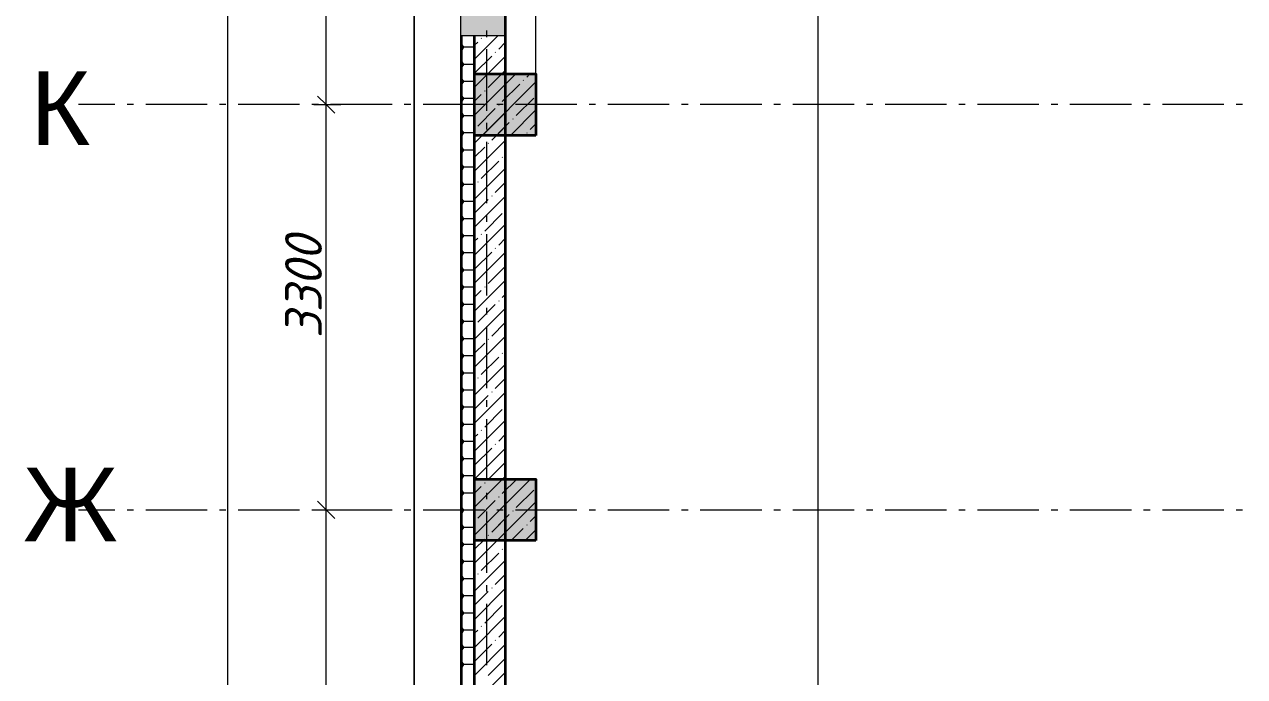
# Model space of a CAD drawing. Header units: millimetres. Extents: x -81576 to 1046824, y -248937 to 691537.
# Drawn here: x 92828 to 102769, y 550563 to 555875 of the extents above; entities that cross this region are included whole.
import ezdxf

# ---------------------------------------------------------------- set-up
doc = ezdxf.new("R2010")
doc.units = ezdxf.units.MM
doc.layers.add('PDF _Геометрия', color=7, linetype='Continuous', true_color=0x1d1d1d)
doc.layers.add('PDF _Сплошная заливка', color=7, linetype='Continuous', true_color=0xffffff)
doc.layers.add('PDF _Текст', color=7, linetype='Continuous')
doc.styles.add('PDF ArialMT', font='arial.ttf')
doc.styles.add('PDF ISOCPEUR Italic', font='isocpeui.ttf')

msp = doc.modelspace()

# ---------------------------------------------------------------- hatches: boundary and pattern name
at = {"layer": 'PDF _Сплошная заливка', "true_color": 0x636466, "transparency": 33554559}
for points in [[(96744.5, 555781.6), (96744.5, 556381.6), (96384.5, 556381.6), (96384.5, 555781.6)], [(96494.5, 554971.6), (96994.5, 554971.6), (96994.5, 555471.6), (96494.5, 555471.6)], [(96494.5, 551671.5), (96994.5, 551671.5), (96994.5, 552171.5), (96494.5, 552171.5)]]:
    msp.add_hatch(color=251, dxfattribs=at).paths.add_polyline_path(points)

# ---------------------------------------------------------------- linework, layer by layer
at = {"layer": 'PDF _Геометрия', "color": 8, "lineweight": 9, "true_color": 0x808080}
msp.add_lwpolyline([(99293.1, 588857.5), (99293.1, 532840)], dxfattribs=at)
at = {"layer": 'PDF _Геометрия', "color": 7, "lineweight": 9}
for points in [[(96004.5, 535380), (96004.5, 585971.6), (122994.5, 585971.6), (122994.5, 547671.5), (169194.5, 547671.5), (169194.5, 581171.6), (172944.5, 581171.6), (172944.5, 582548.4), (172944.5, 581171.6), (169194.5, 581171.6), (169194.5, 547671.5), (122994.5, 547671.5), (122994.5, 585971.6), (96004.5, 585971.6)], [(96384.5, 556381.6), (96744.5, 556381.6), (96744.5, 555781.6), (96384.5, 555781.6)]]:
    msp.add_lwpolyline(points, close=True, dxfattribs=at)
at = {"layer": 'PDF _Геометрия', "color": 7, "lineweight": 13}
for points in [[(175144.5, 535711.5), (96494.5, 535711.5), (96384.5, 535711.5), (96384.5, 585471.6), (96384.5, 585581.6), (122494.5, 585581.6), (122604.5, 585581.6), (122604.5, 547331.5), (173334.5, 547331.5)], [(96392.5, 555781.6), (96392.5, 535719.5), (175144.5, 535719.5)]]:
    msp.add_lwpolyline(points, dxfattribs=at)
at = {"layer": 'PDF _Геометрия', "color": 7, "lineweight": 9}
for points in [[(94486.2, 535801.5), (94486.2, 585491.6)], [(95286.2, 535801.5), (95286.2, 539571.5), (95286.2, 543721.5), (95286.2, 547121.5), (95286.2, 547371.5), (95286.2, 551921.5), (95286.2, 555221.6), (95286.2, 561221.6), (95286.2, 564221.6), (95286.2, 570221.6), (95286.2, 573221.6), (95286.2, 576221.6), (95286.2, 581721.6), (95286.2, 585491.6)], [(96994.5, 555471.6), (96994.5, 556319.8), (96994.5, 556439.8)], [(96594.5, 555772.3), (96594.5, 555825.2)], [(96492.5, 555781.6), (96492.5, 535819.5), (175144.5, 535819.5)], [(96494.5, 555781.6), (96494.5, 535821.5), (175144.5, 535821.5)], [(96594.5, 555172.3), (96594.5, 555672.3)], [(93564.1, 555221.6), (93267.9, 555221.6)], [(93717, 555221.6), (93664.1, 555221.6)], [(94317, 555221.6), (93817, 555221.6)], [(94469.9, 555221.6), (94417, 555221.6)], [(95070, 555221.6), (94570, 555221.6)], [(95222.9, 555221.6), (95169.9, 555221.6)], [(95187.2, 555221.6), (95286.2, 555221.6), (95406.2, 555221.6)], [(95216.2, 555291.6), (95286.2, 555221.6), (95356.2, 555151.6)], [(95822.9, 555221.6), (95322.9, 555221.6)], [(95975.8, 555221.6), (95922.9, 555221.6)], [(96575.8, 555221.6), (96075.8, 555221.6)], [(96728.7, 555221.6), (96675.8, 555221.6)], [(97328.7, 555221.6), (96828.7, 555221.6)], [(97481.6, 555221.6), (97428.7, 555221.6)], [(98081.6, 555221.6), (97581.6, 555221.6)], [(98234.5, 555221.6), (98181.6, 555221.6)], [(98834.5, 555221.6), (98334.5, 555221.6)], [(98987.5, 555221.6), (98934.5, 555221.6)], [(99587.5, 555221.6), (99087.5, 555221.6)], [(99740.4, 555221.6), (99687.5, 555221.6)], [(100340.4, 555221.6), (99840.4, 555221.6)], [(100493.3, 555221.6), (100440.4, 555221.6)], [(101093.3, 555221.6), (100593.3, 555221.6)], [(101246.2, 555221.6), (101193.3, 555221.6)], [(101846.2, 555221.6), (101346.2, 555221.6)], [(101999.1, 555221.6), (101946.2, 555221.6)], [(102599.1, 555221.6), (102099.1, 555221.6)], [(102752, 555221.6), (102699.1, 555221.6)], [(96594.5, 555019.4), (96594.5, 555072.3)], [(96594.5, 554419.4), (96594.5, 554919.4)], [(96594.5, 554266.5), (96594.5, 554319.4)], [(96594.5, 553666.5), (96594.5, 554166.5)], [(96594.5, 553513.6), (96594.5, 553566.5)], [(96594.5, 552913.6), (96594.5, 553413.6)], [(96594.5, 552760.6), (96594.5, 552813.6)], [(96594.5, 552160.6), (96594.5, 552660.6)], [(96594.5, 552007.7), (96594.5, 552060.6)], [(95216.2, 551991.5), (95286.2, 551921.5), (95356.2, 551851.5)], [(93267.9, 551921.5), (93564.1, 551921.5)], [(93664.1, 551921.5), (93717, 551921.5)], [(93817, 551921.5), (94317, 551921.5)], [(94417, 551921.5), (94469.9, 551921.5)], [(94570, 551921.5), (95070, 551921.5)], [(95169.9, 551921.5), (95222.9, 551921.5)], [(95187.2, 551921.5), (95286.2, 551921.5), (95406.2, 551921.5)], [(95322.9, 551921.5), (95822.9, 551921.5)], [(95922.9, 551921.5), (95975.8, 551921.5)], [(96075.8, 551921.5), (96575.8, 551921.5)], [(96594.5, 551407.7), (96594.5, 551907.7)], [(96675.8, 551921.5), (96728.7, 551921.5)], [(96828.7, 551921.5), (97328.7, 551921.5)], [(97428.7, 551921.5), (97481.6, 551921.5)], [(97581.6, 551921.5), (98081.6, 551921.5)], [(98181.6, 551921.5), (98234.5, 551921.5)], [(98334.5, 551921.5), (98834.5, 551921.5)], [(98934.5, 551921.5), (98987.5, 551921.5)], [(99087.5, 551921.5), (99587.5, 551921.5)], [(99687.5, 551921.5), (99740.4, 551921.5)], [(99840.4, 551921.5), (100340.4, 551921.5)], [(100440.4, 551921.5), (100493.3, 551921.5)], [(100593.3, 551921.5), (101093.3, 551921.5)], [(101193.3, 551921.5), (101246.2, 551921.5)], [(101346.2, 551921.5), (101846.2, 551921.5)], [(101946.2, 551921.5), (101999.1, 551921.5)], [(102099.1, 551921.5), (102599.1, 551921.5)], [(102699.1, 551921.5), (102752, 551921.5)], [(96594.5, 551254.8), (96594.5, 551307.7)], [(96594.5, 550654.8), (96594.5, 551154.8)]]:
    msp.add_lwpolyline(points, dxfattribs=at)
at = {"layer": 'PDF _Геометрия', "color": 7, "lineweight": 35}
for points in [[(96744.5, 559698.6), (96744.5, 547771.5), (96994.5, 547771.5), (96994.5, 547271.5), (96744.5, 547271.5), (96744.5, 547221.5), (96994.5, 547221.5), (96994.5, 546721.5), (96744.5, 546721.5), (96744.5, 544071.5)], [(175144.5, 535821.5), (104369.5, 535821.5), (96744.5, 535821.5), (96494.5, 535821.5), (96494.5, 543571.5), (96494.5, 546721.5), (96494.5, 547221.5), (96494.5, 547271.5), (96494.5, 547771.5), (96494.5, 555781.6)]]:
    msp.add_lwpolyline(points, dxfattribs=at)
at = {"layer": 'PDF _Геометрия', "lineweight": 9}
for points in [[(96392.5, 555709.8), (96404.1, 555689.5)], [(96684.7, 555781.6), (96494.5, 555591.3)], [(96520.9, 555731.8), (96494.5, 555705.3)], [(96551.8, 555762.7), (96549.4, 555760.3)], [(96744.5, 555727.2), (96692, 555674.8)], [(96404.1, 555689.5), (96392.5, 555669.3)], [(96484.8, 555689.5), (96404.1, 555689.5)], [(96492.5, 555702.8), (96484.8, 555689.5)], [(96484.8, 555689.5), (96492.5, 555676.3)], [(96635, 555617.7), (96494.5, 555477.2)], [(96602.8, 555471.6), (96494.5, 555363.2), (96744.5, 555613.2)], [(96665.8, 555648.6), (96663.5, 555646.2)], [(96392.5, 555570.1), (96404.1, 555549.9)], [(96404.1, 555549.9), (96392.5, 555529.6)], [(96484.8, 555549.9), (96404.1, 555549.9)], [(96492.5, 555563.2), (96484.8, 555549.9)], [(96484.8, 555549.9), (96492.5, 555536.6)], [(96392.5, 555430.4), (96404.1, 555410.2)], [(96404.1, 555410.2), (96392.5, 555389.9)], [(96484.8, 555410.2), (96404.1, 555410.2)], [(96492.5, 555423.5), (96484.8, 555410.2)], [(96484.8, 555410.2), (96492.5, 555396.9)], [(96830.9, 555471.6), (96494.5, 555135.1), (96744.5, 555385.1)], [(96994.5, 555407), (96559, 554971.6)], [(96716.9, 555471.6), (96606.5, 555361.1), (96744.5, 555499.1)], [(96893.9, 555420.5), (96891.6, 555418.1)], [(96945, 555471.6), (96920.1, 555446.7)], [(96863.1, 555389.6), (96720.5, 555247.1), (96744.5, 555271)], [(96392.5, 555290.7), (96404.1, 555270.5)], [(96404.1, 555270.5), (96392.5, 555250.3)], [(96484.8, 555270.5), (96404.1, 555270.5)], [(96492.5, 555283.8), (96484.8, 555270.5)], [(96484.8, 555270.5), (96492.5, 555257.2)], [(96977.1, 555275.6), (96834.5, 555133)], [(96392.5, 555151.1), (96404.1, 555130.8)], [(96404.1, 555130.8), (96392.5, 555110.6)], [(96484.8, 555130.8), (96404.1, 555130.8)], [(96492.5, 555144.1), (96484.8, 555130.8)], [(96484.8, 555130.8), (96492.5, 555117.5)], [(96744.5, 555157), (96494.5, 554907)], [(96994.5, 555178.9), (96787.1, 554971.6)], [(96392.5, 555011.4), (96404.1, 554991.1)], [(96744.5, 555042.9), (96635, 554933.4)], [(96777.5, 555076), (96673.1, 554971.6)], [(96808.4, 555106.9), (96806, 555104.5)], [(96994.5, 555064.8), (96948.6, 555019)], [(96404.1, 554991.1), (96392.5, 554970.9)], [(96484.8, 554991.1), (96404.1, 554991.1)], [(96492.5, 555004.4), (96484.8, 554991.1)], [(96484.8, 554991.1), (96492.5, 554977.8)], [(96744.5, 554928.9), (96494.5, 554678.9)], [(96922.5, 554992.8), (96920.1, 554990.5)], [(96392.5, 554871.7), (96404.1, 554851.5)], [(96404.1, 554851.5), (96392.5, 554831.2)], [(96484.8, 554851.5), (96404.1, 554851.5)], [(96492.5, 554864.7), (96484.8, 554851.5)], [(96484.8, 554851.5), (96492.5, 554838.2)], [(96577.9, 554876.4), (96494.5, 554792.9)], [(96608.8, 554907.3), (96606.5, 554904.9)], [(96392.5, 554732), (96404.1, 554711.8)], [(96404.1, 554711.8), (96392.5, 554691.5)], [(96484.8, 554711.8), (96404.1, 554711.8)], [(96492.5, 554725.1), (96484.8, 554711.8)], [(96484.8, 554711.8), (96492.5, 554698.5)], [(96692, 554762.4), (96549.4, 554619.8)], [(96722.9, 554793.2), (96720.5, 554790.9)], [(96744.5, 554700.8), (96494.5, 554450.8)], [(96392.5, 554592.3), (96404.1, 554572.1)], [(96404.1, 554572.1), (96392.5, 554551.9)], [(96484.8, 554572.1), (96404.1, 554572.1)], [(96492.5, 554585.4), (96484.8, 554572.1)], [(96484.8, 554572.1), (96492.5, 554558.8)], [(96523.3, 554593.7), (96520.9, 554591.3)], [(96744.5, 554586.7), (96663.5, 554505.7)], [(96392.5, 554452.6), (96404.1, 554432.4)], [(96404.1, 554432.4), (96392.5, 554412.2)], [(96484.8, 554432.4), (96404.1, 554432.4)], [(96492.5, 554445.7), (96484.8, 554432.4)], [(96484.8, 554432.4), (96492.5, 554419.1)], [(96744.5, 554472.7), (96494.5, 554222.7)], [(96606.5, 554448.7), (96494.5, 554336.7)], [(96637.3, 554479.6), (96635, 554477.2)], [(96392.5, 554313), (96404.1, 554292.7)], [(96720.5, 554334.7), (96577.9, 554192.1)], [(96404.1, 554292.7), (96392.5, 554272.5)], [(96484.8, 554292.7), (96404.1, 554292.7)], [(96492.5, 554306), (96484.8, 554292.7)], [(96484.8, 554292.7), (96492.5, 554279.4)], [(96744.5, 554244.6), (96494.5, 553994.6)], [(96392.5, 554173.3), (96404.1, 554153.1)], [(96404.1, 554153.1), (96392.5, 554132.8)], [(96484.8, 554153.1), (96404.1, 554153.1)], [(96492.5, 554166.3), (96484.8, 554153.1)], [(96484.8, 554153.1), (96492.5, 554139.8)], [(96520.9, 554135.1), (96494.5, 554108.6)], [(96551.8, 554166), (96549.4, 554163.6)], [(96744.5, 554130.5), (96692, 554078.1)], [(96392.5, 554033.6), (96404.1, 554013.4)], [(96492.5, 554026.7), (96484.8, 554013.4)], [(96635, 554021), (96494.5, 553880.5)], [(96744.5, 554016.5), (96494.5, 553766.5)], [(96665.8, 554051.9), (96663.5, 554049.6)], [(96404.1, 554013.4), (96392.5, 553993.1)], [(96484.8, 554013.4), (96404.1, 554013.4)], [(96484.8, 554013.4), (96492.5, 554000.1)], [(96392.5, 553893.9), (96404.1, 553873.7)], [(96404.1, 553873.7), (96392.5, 553853.5)], [(96484.8, 553873.7), (96404.1, 553873.7)], [(96492.5, 553887), (96484.8, 553873.7)], [(96484.8, 553873.7), (96492.5, 553860.4)], [(96744.5, 553902.4), (96606.5, 553764.4)], [(96392.5, 553754.2), (96404.1, 553734)], [(96404.1, 553734), (96392.5, 553713.8)], [(96484.8, 553734), (96404.1, 553734)], [(96492.5, 553747.3), (96484.8, 553734)], [(96484.8, 553734), (96492.5, 553720.7)], [(96744.5, 553788.4), (96494.5, 553538.4)], [(96580.3, 553738.3), (96577.9, 553735.9)], [(96549.4, 553707.4), (96494.5, 553652.4)], [(96694.4, 553624.2), (96692, 553621.9)], [(96744.5, 553674.3), (96720.5, 553650.4)], [(96392.5, 553614.6), (96404.1, 553594.3)], [(96404.1, 553594.3), (96392.5, 553574.1)], [(96484.8, 553594.3), (96404.1, 553594.3)], [(96492.5, 553607.6), (96484.8, 553594.3)], [(96484.8, 553594.3), (96492.5, 553581)], [(96744.5, 553560.3), (96494.5, 553310.3)], [(96663.5, 553593.4), (96520.9, 553450.8)], [(96392.5, 553474.9), (96404.1, 553454.6)], [(96404.1, 553454.6), (96392.5, 553434.4)], [(96484.8, 553454.6), (96404.1, 553454.6)], [(96492.5, 553467.9), (96484.8, 553454.6)], [(96484.8, 553454.6), (96492.5, 553441.4)], [(96494.8, 553424.7), (96494.5, 553424.3)], [(96744.5, 553446.2), (96635, 553336.7)], [(96392.5, 553335.2), (96404.1, 553315)], [(96492.5, 553328.3), (96484.8, 553315)], [(96744.5, 553332.2), (96494.5, 553082.2)], [(96404.1, 553315), (96392.5, 553294.7)], [(96484.8, 553315), (96404.1, 553315)], [(96484.8, 553315), (96492.5, 553301.7)], [(96577.9, 553279.7), (96494.5, 553196.2)], [(96608.8, 553310.6), (96606.5, 553308.2)], [(96392.5, 553195.5), (96404.1, 553175.3)], [(96404.1, 553175.3), (96392.5, 553155)], [(96484.8, 553175.3), (96404.1, 553175.3)], [(96492.5, 553188.6), (96484.8, 553175.3)], [(96484.8, 553175.3), (96492.5, 553162)], [(96692, 553165.7), (96549.4, 553023.1)], [(96722.9, 553196.6), (96720.5, 553194.2)], [(96392.5, 553055.8), (96404.1, 553035.6)], [(96404.1, 553035.6), (96392.5, 553015.4)], [(96484.8, 553035.6), (96404.1, 553035.6)], [(96492.5, 553048.9), (96484.8, 553035.6)], [(96484.8, 553035.6), (96492.5, 553022.3)], [(96744.5, 553104.1), (96494.5, 552854.1)], [(96523.3, 552997), (96520.9, 552994.6)], [(96744.5, 552990), (96663.5, 552909.1)], [(96392.5, 552916.2), (96404.1, 552895.9)], [(96404.1, 552895.9), (96392.5, 552875.7)], [(96484.8, 552895.9), (96404.1, 552895.9)], [(96492.5, 552909.2), (96484.8, 552895.9)], [(96484.8, 552895.9), (96492.5, 552882.6)], [(96744.5, 552876), (96494.5, 552626)], [(96606.5, 552852), (96494.5, 552740)], [(96637.3, 552882.9), (96635, 552880.5)], [(96392.5, 552776.5), (96404.1, 552756.2)], [(96404.1, 552756.2), (96392.5, 552736)], [(96484.8, 552756.2), (96404.1, 552756.2)], [(96492.5, 552769.5), (96484.8, 552756.2)], [(96484.8, 552756.2), (96492.5, 552742.9)], [(96720.5, 552738), (96577.9, 552595.4)], [(96392.5, 552636.8), (96404.1, 552616.6)], [(96492.5, 552629.8), (96484.8, 552616.6)], [(96744.5, 552647.9), (96494.5, 552397.9)], [(96404.1, 552616.6), (96392.5, 552596.3)], [(96484.8, 552616.6), (96404.1, 552616.6)], [(96484.8, 552616.6), (96492.5, 552603.3)], [(96520.9, 552538.4), (96494.5, 552511.9)], [(96551.8, 552569.3), (96549.4, 552566.9)], [(96744.5, 552533.8), (96692, 552481.4)], [(96392.5, 552497.1), (96404.1, 552476.9)], [(96404.1, 552476.9), (96392.5, 552456.6)], [(96484.8, 552476.9), (96404.1, 552476.9)], [(96492.5, 552490.2), (96484.8, 552476.9)], [(96484.8, 552476.9), (96492.5, 552463.6)], [(96635, 552424.3), (96494.5, 552283.8)], [(96665.8, 552455.2), (96663.5, 552452.9)], [(96392.5, 552357.4), (96404.1, 552337.2)], [(96404.1, 552337.2), (96392.5, 552317)], [(96484.8, 552337.2), (96404.1, 552337.2)], [(96492.5, 552350.5), (96484.8, 552337.2)], [(96484.8, 552337.2), (96492.5, 552323.9)], [(96744.5, 552419.8), (96494.5, 552169.8), (96496.2, 552171.5)], [(96744.5, 552305.7), (96606.5, 552167.7), (96610.3, 552171.5)], [(96392.5, 552217.7), (96404.1, 552197.5)], [(96404.1, 552197.5), (96392.5, 552177.3)], [(96484.8, 552197.5), (96404.1, 552197.5)], [(96492.5, 552210.8), (96484.8, 552197.5)], [(96484.8, 552197.5), (96492.5, 552184.2)], [(96744.5, 552191.7), (96494.5, 551941.7), (96724.3, 552171.5)], [(96744.5, 551963.6), (96494.5, 551713.6), (96952.4, 552171.5)], [(96744.5, 552077.6), (96720.5, 552053.7), (96838.4, 552171.5)], [(96392.5, 552078.1), (96404.1, 552057.8)], [(96404.1, 552057.8), (96392.5, 552037.6)], [(96484.8, 552057.8), (96404.1, 552057.8)], [(96492.5, 552071.1), (96484.8, 552057.8)], [(96484.8, 552057.8), (96492.5, 552044.5)], [(96977.1, 552082.2), (96834.5, 551939.6)], [(96392.5, 551938.4), (96404.1, 551918.2)], [(96492.5, 551931.4), (96484.8, 551918.2)], [(96994.5, 551985.5), (96680.5, 551671.5)], [(96404.1, 551918.2), (96392.5, 551897.9)], [(96484.8, 551918.1), (96404.1, 551918.1)], [(96484.8, 551918.2), (96492.5, 551904.9)], [(96744.5, 551849.6), (96635, 551740.1), (96777.5, 551882.6)], [(96808.4, 551913.5), (96806, 551911.1)], [(96994.5, 551871.5), (96948.6, 551825.6)], [(96392.5, 551798.7), (96404.1, 551778.5)], [(96404.1, 551778.5), (96392.5, 551758.2)], [(96484.8, 551778.5), (96404.1, 551778.5)], [(96492.5, 551791.8), (96484.8, 551778.5)], [(96484.8, 551778.5), (96492.5, 551765.2)], [(96744.5, 551735.5), (96494.5, 551485.5)], [(96891.6, 551768.6), (96794.6, 551671.5)], [(96994.5, 551757.4), (96908.6, 551671.5)], [(96922.5, 551799.4), (96920.1, 551797.1)], [(96392.5, 551659), (96404.1, 551638.8)], [(96404.1, 551638.8), (96392.5, 551618.6)], [(96484.8, 551638.8), (96404.1, 551638.8)], [(96492.5, 551652.1), (96484.8, 551638.8)], [(96484.8, 551638.8), (96492.5, 551625.5)], [(96566.5, 551671.5), (96577.9, 551683), (96494.5, 551599.5)], [(96692, 551569), (96549.4, 551426.4)], [(96722.9, 551599.9), (96720.5, 551597.5)], [(96392.5, 551519.3), (96404.1, 551499.1)], [(96404.1, 551499.1), (96392.5, 551478.9)], [(96484.8, 551499.1), (96404.1, 551499.1)], [(96492.5, 551512.4), (96484.8, 551499.1)], [(96484.8, 551499.1), (96492.5, 551485.8)], [(96744.5, 551507.4), (96494.5, 551257.4)], [(96392.5, 551379.7), (96404.1, 551359.4)], [(96404.1, 551359.4), (96392.5, 551339.2)], [(96484.8, 551359.4), (96404.1, 551359.4)], [(96492.5, 551372.7), (96484.8, 551359.4)], [(96484.8, 551359.4), (96492.5, 551346.1)], [(96523.3, 551400.3), (96520.9, 551397.9)], [(96744.5, 551393.4), (96663.5, 551312.4)], [(96392.5, 551240), (96404.1, 551219.7)], [(96492.5, 551233), (96484.8, 551219.7)], [(96744.5, 551279.3), (96494.5, 551029.3)], [(96606.5, 551255.3), (96494.5, 551143.4)], [(96637.3, 551286.2), (96635, 551283.9)], [(96404.1, 551219.7), (96392.5, 551199.5)], [(96484.8, 551219.7), (96404.1, 551219.7)], [(96484.8, 551219.7), (96492.5, 551206.5)], [(96720.5, 551141.3), (96577.9, 550998.7)], [(96392.5, 551100.3), (96404.1, 551080.1)], [(96404.1, 551080.1), (96392.5, 551059.8)], [(96484.8, 551080.1), (96404.1, 551080.1)], [(96492.5, 551093.3), (96484.8, 551080.1)], [(96484.8, 551080.1), (96492.5, 551066.8)], [(96744.5, 551051.2), (96494.5, 550801.2)], [(96392.5, 550960.6), (96404.1, 550940.4)], [(96404.1, 550940.4), (96392.5, 550920.1)], [(96484.8, 550940.4), (96404.1, 550940.4)], [(96492.5, 550953.7), (96484.8, 550940.4)], [(96484.8, 550940.4), (96492.5, 550927.1)], [(96520.9, 550941.7), (96494.5, 550915.3)], [(96551.8, 550972.6), (96549.4, 550970.2)], [(96744.5, 550937.2), (96692, 550884.7)], [(96665.8, 550858.5), (96663.5, 550856.2)], [(96392.5, 550820.9), (96404.1, 550800.7)], [(96404.1, 550800.7), (96392.5, 550780.5)], [(96484.8, 550800.7), (96404.1, 550800.7)], [(96492.5, 550814), (96484.8, 550800.7)], [(96484.8, 550800.7), (96492.5, 550787.4)], [(96635, 550827.7), (96494.5, 550687.2)], [(96744.5, 550823.1), (96494.5, 550573.1)], [(96392.5, 550681.3), (96404.1, 550661)], [(96404.1, 550661), (96392.5, 550640.8)], [(96484.8, 550661), (96404.1, 550661)], [(96492.5, 550674.3), (96484.8, 550661)], [(96484.8, 550661), (96492.5, 550647.7)], [(96744.5, 550709.1), (96606.5, 550571)], [(96744.5, 550595), (96494.5, 550345)]]:
    msp.add_lwpolyline(points, dxfattribs=at)
at = {"layer": 'PDF _Геометрия', "color": 7, "lineweight": 35}
for points in [[(96994.5, 554971.6), (96494.5, 554971.6), (96494.5, 555471.6), (96994.5, 555471.6)], [(96994.5, 551671.5), (96494.5, 551671.5), (96494.5, 552171.5), (96994.5, 552171.5)]]:
    msp.add_lwpolyline(points, close=True, dxfattribs=at)
at = {"layer": 'PDF _Геометрия', "lineweight": 9}
for points in [[(96577.9, 555332.6), (96580.3, 555335)], [(96494.5, 555249.1), (96549.4, 555304.1)], [(96692, 555218.6), (96694.4, 555220.9)], [(96520.9, 555047.5), (96663.5, 555190)], [(96494.5, 555021), (96494.8, 555021.3)], [(96577.9, 552139.2), (96580.3, 552141.6)], [(96494.5, 552055.7), (96549.4, 552110.7)], [(96692, 552025.2), (96694.4, 552027.5)], [(96520.9, 551854.1), (96663.5, 551996.7)], [(96494.5, 551827.6), (96494.8, 551828)], [(96606.5, 551711.5), (96608.8, 551713.9)]]:
    msp.add_lwpolyline(points, close=True, dxfattribs=at)

# ---------------------------------------------------------------- texts
at = {"layer": 'PDF _Текст', "char_height": 600, "attachment_point": 4, "style": 'PDF ArialMT'}
for s, insert in [('К', (92875.1, 555193.4)), ('Ж', (92816.4, 551963.9))]:
    msp.add_mtext(s, dxfattribs=dict(at, insert=insert))
at = {"layer": 'PDF _Текст', "insert": (95101.5, 553318.7), "char_height": 300, "attachment_point": 4, "rotation": 90, "style": 'PDF ISOCPEUR Italic'}
msp.add_mtext('3300', dxfattribs=at)

doc.saveas('drawing.dxf')
